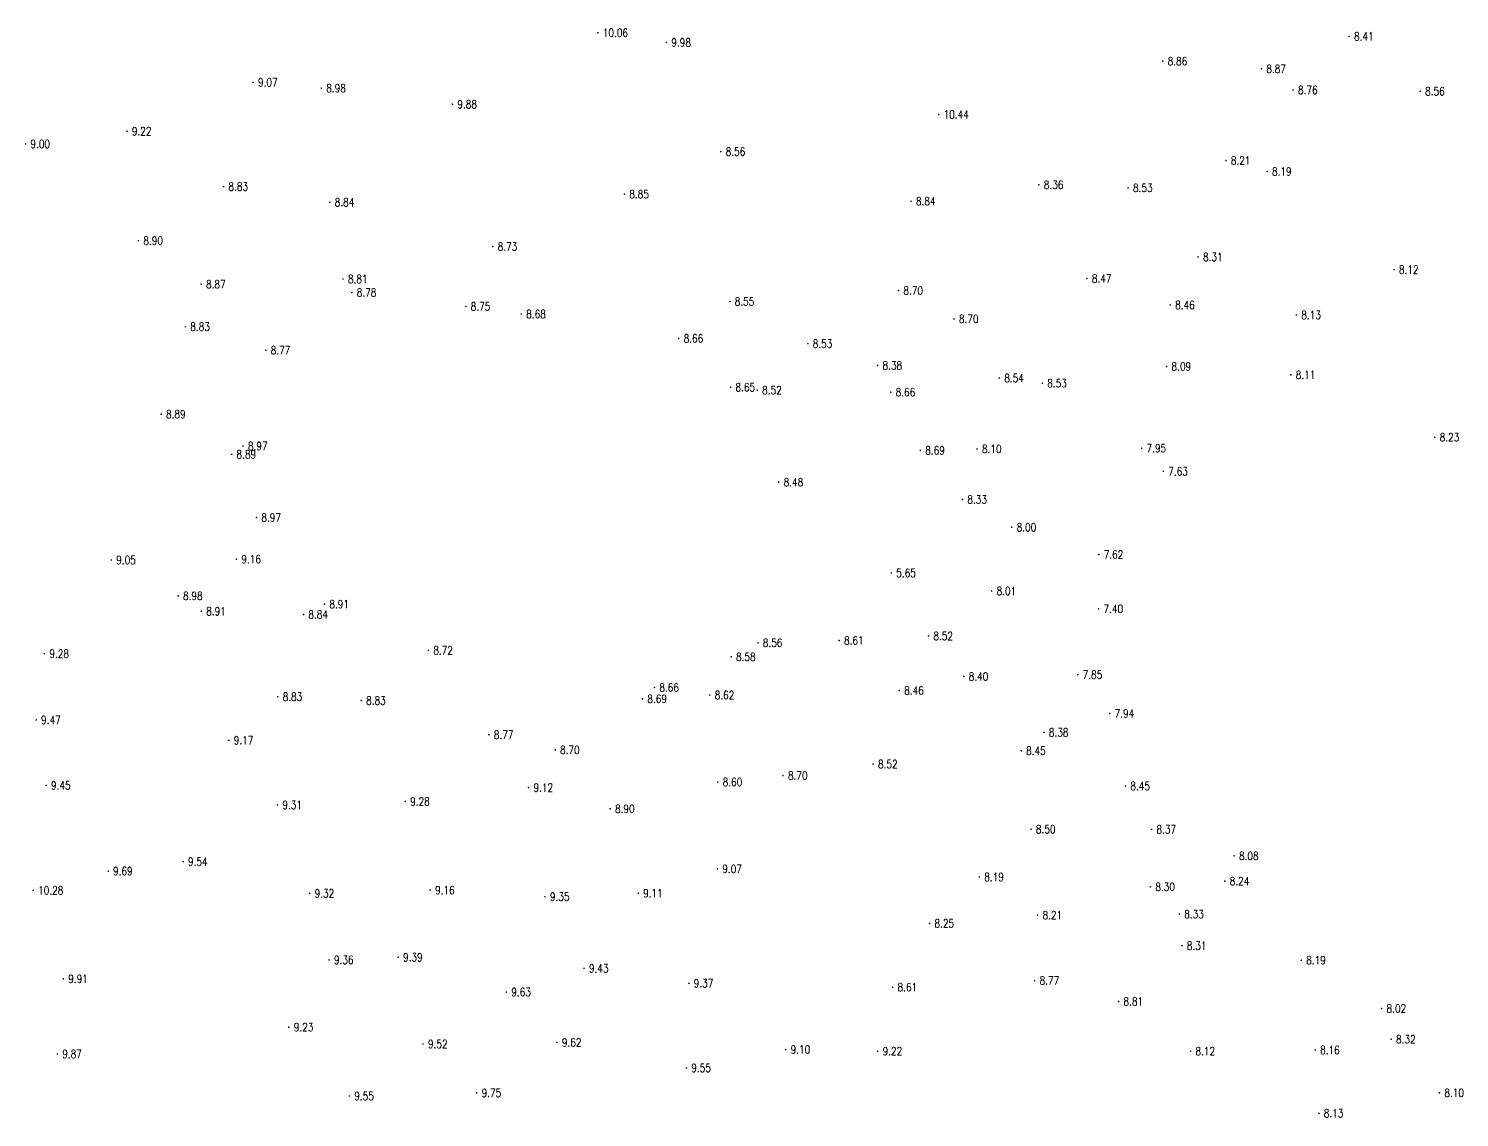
# Model space of a CAD drawing. Extents: x 476861 to 479475, y 2367369 to 2370541.
# Drawn here: x 478100.3 to 478275.4, y 2368626.8 to 2368760 of the extents above; entities that cross this region are included whole.
import ezdxf
from ezdxf.enums import TextEntityAlignment as Align

# ---------------------------------------------------------------- set-up
doc = ezdxf.new("R2010")
doc.units = 0
doc.header["$LTSCALE"] = 0.5
doc.layers.get('0').update_dxf_attribs({"linetype": 'CONTINUOUS'})
doc.layers.add('GCD', color=1, linetype='CONTINUOUS')
doc.styles.add('HZ', font='rs.shx', dxfattribs={"width": 0.8, "bigfont": 'hztxt.shx'})

# ---------------------------------------------------------------- blocks, each defined once
blk = doc.blocks.new('GC200')
at = {"linetype": 'Continuous', "const_width": 0.2, "flags": 128}
blk.add_lwpolyline([(-0.1, 0, 1), (0.1, 0, 1)], format="xyb", close=True, dxfattribs=at)

msp = doc.modelspace()

# ---------------------------------------------------------------- block references
at = {"layer": 'GCD', "linetype": 'Continuous'}
ref = msp.add_blockref('GC200', (478169.955, 2368759.547, 10.057), dxfattribs=dict(at, xscale=0.5, yscale=0.5, zscale=0.5))
ref.add_attrib('height', '10.06', dxfattribs={"linetype": 'Continuous', "height": 1, "style": 'HZ', "width": 0.8}).set_placement((478170.555, 2368759.547, 10.057), align=Align.MIDDLE_LEFT)
ref = msp.add_blockref('GC200', (478178.339, 2368758.357, 9.984), dxfattribs=dict(at, xscale=0.5, yscale=0.5, zscale=0.5))
ref.add_attrib('height', '9.98', dxfattribs={"linetype": 'Continuous', "height": 1, "style": 'HZ', "width": 0.8}).set_placement((478178.939, 2368758.357, 9.984), align=Align.MIDDLE_LEFT)
ref = msp.add_blockref('GC200', (478261.9, 2368759.1, 8.408), dxfattribs=dict(at, xscale=0.5, yscale=0.5, zscale=0.5))
ref.add_attrib('height', '8.41', dxfattribs={"linetype": 'Continuous', "height": 1, "style": 'HZ', "width": 0.8}).set_placement((478262.5, 2368759.1, 8.408), align=Align.MIDDLE_LEFT)
ref = msp.add_blockref('GC200', (478239.084, 2368756.062, 8.862), dxfattribs=dict(at, xscale=0.5, yscale=0.5, zscale=0.5))
ref.add_attrib('height', '8.86', dxfattribs={"linetype": 'Continuous', "height": 1, "style": 'HZ', "width": 0.8}).set_placement((478239.684, 2368756.062, 8.862), align=Align.MIDDLE_LEFT)
ref = msp.add_blockref('GC200', (478251.166, 2368755.13, 8.87), dxfattribs=dict(at, xscale=0.5, yscale=0.5, zscale=0.5))
ref.add_attrib('height', '8.87', dxfattribs={"linetype": 'Continuous', "height": 1, "style": 'HZ', "width": 0.8}).set_placement((478251.766, 2368755.13, 8.87), align=Align.MIDDLE_LEFT)
ref = msp.add_blockref('GC200', (478127.75, 2368753.469, 9.074), dxfattribs=dict(at, xscale=0.5, yscale=0.5, zscale=0.5))
ref.add_attrib('height', '9.07', dxfattribs={"linetype": 'Continuous', "height": 1, "style": 'HZ', "width": 0.8}).set_placement((478128.35, 2368753.469, 9.074), align=Align.MIDDLE_LEFT)
ref = msp.add_blockref('GC200', (478136.096, 2368752.752, 8.98), dxfattribs=dict(at, xscale=0.5, yscale=0.5, zscale=0.5))
ref.add_attrib('height', '8.98', dxfattribs={"linetype": 'Continuous', "height": 1, "style": 'HZ', "width": 0.8}).set_placement((478136.696, 2368752.752, 8.98), align=Align.MIDDLE_LEFT)
ref = msp.add_blockref('GC200', (478255.042, 2368752.536, 8.761), dxfattribs=dict(at, xscale=0.5, yscale=0.5, zscale=0.5))
ref.add_attrib('height', '8.76', dxfattribs={"linetype": 'Continuous', "height": 1, "style": 'HZ', "width": 0.8}).set_placement((478255.642, 2368752.536, 8.761), align=Align.MIDDLE_LEFT)
ref = msp.add_blockref('GC200', (478270.602, 2368752.379, 8.56), dxfattribs=dict(at, xscale=0.5, yscale=0.5, zscale=0.5))
ref.add_attrib('height', '8.56', dxfattribs={"linetype": 'Continuous', "height": 1, "style": 'HZ', "width": 0.8}).set_placement((478271.202, 2368752.379, 8.56), align=Align.MIDDLE_LEFT)
ref = msp.add_blockref('GC200', (478152.146, 2368750.786, 9.88), dxfattribs=dict(at, xscale=0.5, yscale=0.5, zscale=0.5))
ref.add_attrib('height', '9.88', dxfattribs={"linetype": 'Continuous', "height": 1, "style": 'HZ', "width": 0.8}).set_placement((478152.746, 2368750.786, 9.88), align=Align.MIDDLE_LEFT)
ref = msp.add_blockref('GC200', (478211.661, 2368749.532, 10.437), dxfattribs=dict(at, xscale=0.5, yscale=0.5, zscale=0.5))
ref.add_attrib('height', '10.44', dxfattribs={"linetype": 'Continuous', "height": 1, "style": 'HZ', "width": 0.8}).set_placement((478212.261, 2368749.532, 10.437), align=Align.MIDDLE_LEFT)
ref = msp.add_blockref('GC200', (478099.894, 2368745.932, 8.998), dxfattribs=dict(at, xscale=0.5, yscale=0.5, zscale=0.5))
ref.add_attrib('height', '9.00', dxfattribs={"linetype": 'Continuous', "height": 1, "style": 'HZ', "width": 0.8}).set_placement((478100.494, 2368745.932, 8.998), align=Align.MIDDLE_LEFT)
ref = msp.add_blockref('GC200', (478112.306, 2368747.481, 9.218), dxfattribs=dict(at, xscale=0.5, yscale=0.5, zscale=0.5))
ref.add_attrib('height', '9.22', dxfattribs={"linetype": 'Continuous', "height": 1, "style": 'HZ', "width": 0.8}).set_placement((478112.906, 2368747.481, 9.218), align=Align.MIDDLE_LEFT)
ref = msp.add_blockref('GC200', (478184.989, 2368744.988, 8.56), dxfattribs=dict(at, xscale=0.5, yscale=0.5, zscale=0.5))
ref.add_attrib('height', '8.56', dxfattribs={"linetype": 'Continuous', "height": 1, "style": 'HZ', "width": 0.8}).set_placement((478185.589, 2368744.988, 8.56), align=Align.MIDDLE_LEFT)
ref = msp.add_blockref('GC200', (478246.823, 2368743.893, 8.21), dxfattribs=dict(at, xscale=0.5, yscale=0.5, zscale=0.5))
ref.add_attrib('height', '8.21', dxfattribs={"linetype": 'Continuous', "height": 1, "style": 'HZ', "width": 0.8}).set_placement((478247.423, 2368743.893, 8.21), align=Align.MIDDLE_LEFT)
ref = msp.add_blockref('GC200', (478251.854, 2368742.564, 8.185), dxfattribs=dict(at, xscale=0.5, yscale=0.5, zscale=0.5))
ref.add_attrib('height', '8.19', dxfattribs={"linetype": 'Continuous', "height": 1, "style": 'HZ', "width": 0.8}).set_placement((478252.454, 2368742.564, 8.185), align=Align.MIDDLE_LEFT)
ref = msp.add_blockref('GC200', (478124.13, 2368740.704, 8.831), dxfattribs=dict(at, xscale=0.5, yscale=0.5, zscale=0.5))
ref.add_attrib('height', '8.83', dxfattribs={"linetype": 'Continuous', "height": 1, "style": 'HZ', "width": 0.8}).set_placement((478124.73, 2368740.704, 8.831), align=Align.MIDDLE_LEFT)
ref = msp.add_blockref('GC200', (478223.933, 2368740.922, 8.362), dxfattribs=dict(at, xscale=0.5, yscale=0.5, zscale=0.5))
ref.add_attrib('height', '8.36', dxfattribs={"linetype": 'Continuous', "height": 1, "style": 'HZ', "width": 0.8}).set_placement((478224.533, 2368740.922, 8.362), align=Align.MIDDLE_LEFT)
ref = msp.add_blockref('GC200', (478173.186, 2368739.784, 8.85), dxfattribs=dict(at, xscale=0.5, yscale=0.5, zscale=0.5))
ref.add_attrib('height', '8.85', dxfattribs={"linetype": 'Continuous', "height": 1, "style": 'HZ', "width": 0.8}).set_placement((478173.786, 2368739.784, 8.85), align=Align.MIDDLE_LEFT)
ref = msp.add_blockref('GC200', (478208.27, 2368738.918, 8.836), dxfattribs=dict(at, xscale=0.5, yscale=0.5, zscale=0.5))
ref.add_attrib('height', '8.84', dxfattribs={"linetype": 'Continuous', "height": 1, "style": 'HZ', "width": 0.8}).set_placement((478208.87, 2368738.918, 8.836), align=Align.MIDDLE_LEFT)
ref = msp.add_blockref('GC200', (478234.837, 2368740.553, 8.528), dxfattribs=dict(at, xscale=0.5, yscale=0.5, zscale=0.5))
ref.add_attrib('height', '8.53', dxfattribs={"linetype": 'Continuous', "height": 1, "style": 'HZ', "width": 0.8}).set_placement((478235.437, 2368740.553, 8.528), align=Align.MIDDLE_LEFT)
ref = msp.add_blockref('GC200', (478137.137, 2368738.791, 8.835), dxfattribs=dict(at, xscale=0.5, yscale=0.5, zscale=0.5))
ref.add_attrib('height', '8.84', dxfattribs={"linetype": 'Continuous', "height": 1, "style": 'HZ', "width": 0.8}).set_placement((478137.737, 2368738.791, 8.835), align=Align.MIDDLE_LEFT)
ref = msp.add_blockref('GC200', (478113.717, 2368734.085, 8.902), dxfattribs=dict(at, xscale=0.5, yscale=0.5, zscale=0.5))
ref.add_attrib('height', '8.90', dxfattribs={"linetype": 'Continuous', "height": 1, "style": 'HZ', "width": 0.8}).set_placement((478114.317, 2368734.085, 8.902), align=Align.MIDDLE_LEFT)
ref = msp.add_blockref('GC200', (478157.082, 2368733.367, 8.725), dxfattribs=dict(at, xscale=0.5, yscale=0.5, zscale=0.5))
ref.add_attrib('height', '8.73', dxfattribs={"linetype": 'Continuous', "height": 1, "style": 'HZ', "width": 0.8}).set_placement((478157.682, 2368733.367, 8.725), align=Align.MIDDLE_LEFT)
ref = msp.add_blockref('GC200', (478243.411, 2368732.097, 8.313), dxfattribs=dict(at, xscale=0.5, yscale=0.5, zscale=0.5))
ref.add_attrib('height', '8.31', dxfattribs={"linetype": 'Continuous', "height": 1, "style": 'HZ', "width": 0.8}).set_placement((478244.011, 2368732.097, 8.313), align=Align.MIDDLE_LEFT)
ref = msp.add_blockref('GC200', (478267.389, 2368730.539, 8.117), dxfattribs=dict(at, xscale=0.5, yscale=0.5, zscale=0.5))
ref.add_attrib('height', '8.12', dxfattribs={"linetype": 'Continuous', "height": 1, "style": 'HZ', "width": 0.8}).set_placement((478267.989, 2368730.539, 8.117), align=Align.MIDDLE_LEFT)
ref = msp.add_blockref('GC200', (478121.388, 2368728.754, 8.866), dxfattribs=dict(at, xscale=0.5, yscale=0.5, zscale=0.5))
ref.add_attrib('height', '8.87', dxfattribs={"linetype": 'Continuous', "height": 1, "style": 'HZ', "width": 0.8}).set_placement((478121.988, 2368728.754, 8.866), align=Align.MIDDLE_LEFT)
ref = msp.add_blockref('GC200', (478138.752, 2368729.399, 8.808), dxfattribs=dict(at, xscale=0.5, yscale=0.5, zscale=0.5))
ref.add_attrib('height', '8.81', dxfattribs={"linetype": 'Continuous', "height": 1, "style": 'HZ', "width": 0.8}).set_placement((478139.352, 2368729.399, 8.808), align=Align.MIDDLE_LEFT)
ref = msp.add_blockref('GC200', (478229.809, 2368729.452, 8.47), dxfattribs=dict(at, xscale=0.5, yscale=0.5, zscale=0.5))
ref.add_attrib('height', '8.47', dxfattribs={"linetype": 'Continuous', "height": 1, "style": 'HZ', "width": 0.8}).set_placement((478230.409, 2368729.452, 8.47), align=Align.MIDDLE_LEFT)
ref = msp.add_blockref('GC200', (478139.837, 2368727.741, 8.78), dxfattribs=dict(at, xscale=0.5, yscale=0.5, zscale=0.5))
ref.add_attrib('height', '8.78', dxfattribs={"linetype": 'Continuous', "height": 1, "style": 'HZ', "width": 0.8}).set_placement((478140.437, 2368727.741, 8.78), align=Align.MIDDLE_LEFT)
ref = msp.add_blockref('GC200', (478186.098, 2368726.648, 8.546), dxfattribs=dict(at, xscale=0.5, yscale=0.5, zscale=0.5))
ref.add_attrib('height', '8.55', dxfattribs={"linetype": 'Continuous', "height": 1, "style": 'HZ', "width": 0.8}).set_placement((478186.698, 2368726.648, 8.546), align=Align.MIDDLE_LEFT)
ref = msp.add_blockref('GC200', (478206.751, 2368727.978, 8.703), dxfattribs=dict(at, xscale=0.5, yscale=0.5, zscale=0.5))
ref.add_attrib('height', '8.70', dxfattribs={"linetype": 'Continuous', "height": 1, "style": 'HZ', "width": 0.8}).set_placement((478207.351, 2368727.978, 8.703), align=Align.MIDDLE_LEFT)
ref = msp.add_blockref('GC200', (478153.782, 2368726.043, 8.752), dxfattribs=dict(at, xscale=0.5, yscale=0.5, zscale=0.5))
ref.add_attrib('height', '8.75', dxfattribs={"linetype": 'Continuous', "height": 1, "style": 'HZ', "width": 0.8}).set_placement((478154.382, 2368726.043, 8.752), align=Align.MIDDLE_LEFT)
ref = msp.add_blockref('GC200', (478160.574, 2368725.107, 8.677), dxfattribs=dict(at, xscale=0.5, yscale=0.5, zscale=0.5))
ref.add_attrib('height', '8.68', dxfattribs={"linetype": 'Continuous', "height": 1, "style": 'HZ', "width": 0.8}).set_placement((478161.174, 2368725.107, 8.677), align=Align.MIDDLE_LEFT)
ref = msp.add_blockref('GC200', (478240.008, 2368726.215, 8.46), dxfattribs=dict(at, xscale=0.5, yscale=0.5, zscale=0.5))
ref.add_attrib('height', '8.46', dxfattribs={"linetype": 'Continuous', "height": 1, "style": 'HZ', "width": 0.8}).set_placement((478240.608, 2368726.215, 8.46), align=Align.MIDDLE_LEFT)
ref = msp.add_blockref('GC200', (478255.44, 2368724.99, 8.126), dxfattribs=dict(at, xscale=0.5, yscale=0.5, zscale=0.5))
ref.add_attrib('height', '8.13', dxfattribs={"linetype": 'Continuous', "height": 1, "style": 'HZ', "width": 0.8}).set_placement((478256.04, 2368724.99, 8.126), align=Align.MIDDLE_LEFT)
ref = msp.add_blockref('GC200', (478119.451, 2368723.562, 8.828), dxfattribs=dict(at, xscale=0.5, yscale=0.5, zscale=0.5))
ref.add_attrib('height', '8.83', dxfattribs={"linetype": 'Continuous', "height": 1, "style": 'HZ', "width": 0.8}).set_placement((478120.051, 2368723.562, 8.828), align=Align.MIDDLE_LEFT)
ref = msp.add_blockref('GC200', (478213.533, 2368724.512, 8.698), dxfattribs=dict(at, xscale=0.5, yscale=0.5, zscale=0.5))
ref.add_attrib('height', '8.70', dxfattribs={"linetype": 'Continuous', "height": 1, "style": 'HZ', "width": 0.8}).set_placement((478214.133, 2368724.512, 8.698), align=Align.MIDDLE_LEFT)
ref = msp.add_blockref('GC200', (478179.839, 2368722.126, 8.657), dxfattribs=dict(at, xscale=0.5, yscale=0.5, zscale=0.5))
ref.add_attrib('height', '8.66', dxfattribs={"linetype": 'Continuous', "height": 1, "style": 'HZ', "width": 0.8}).set_placement((478180.439, 2368722.126, 8.657), align=Align.MIDDLE_LEFT)
ref = msp.add_blockref('GC200', (478195.644, 2368721.48, 8.53), dxfattribs=dict(at, xscale=0.5, yscale=0.5, zscale=0.5))
ref.add_attrib('height', '8.53', dxfattribs={"linetype": 'Continuous', "height": 1, "style": 'HZ', "width": 0.8}).set_placement((478196.244, 2368721.48, 8.53), align=Align.MIDDLE_LEFT)
ref = msp.add_blockref('GC200', (478129.296, 2368720.68, 8.768), dxfattribs=dict(at, xscale=0.5, yscale=0.5, zscale=0.5))
ref.add_attrib('height', '8.77', dxfattribs={"linetype": 'Continuous', "height": 1, "style": 'HZ', "width": 0.8}).set_placement((478129.896, 2368720.68, 8.768), align=Align.MIDDLE_LEFT)
ref = msp.add_blockref('GC200', (478204.186, 2368718.815, 8.382), dxfattribs=dict(at, xscale=0.5, yscale=0.5, zscale=0.5))
ref.add_attrib('height', '8.38', dxfattribs={"linetype": 'Continuous', "height": 1, "style": 'HZ', "width": 0.8}).set_placement((478204.786, 2368718.815, 8.382), align=Align.MIDDLE_LEFT)
ref = msp.add_blockref('GC200', (478239.558, 2368718.69, 8.086), dxfattribs=dict(at, xscale=0.5, yscale=0.5, zscale=0.5))
ref.add_attrib('height', '8.09', dxfattribs={"linetype": 'Continuous', "height": 1, "style": 'HZ', "width": 0.8}).set_placement((478240.158, 2368718.69, 8.086), align=Align.MIDDLE_LEFT)
ref = msp.add_blockref('GC200', (478186.192, 2368716.14, 8.65), dxfattribs=dict(at, xscale=0.5, yscale=0.5, zscale=0.5))
ref.add_attrib('height', '8.65', dxfattribs={"linetype": 'Continuous', "height": 1, "style": 'HZ', "width": 0.8}).set_placement((478186.792, 2368716.14, 8.65), align=Align.MIDDLE_LEFT)
ref = msp.add_blockref('GC200', (478219.088, 2368717.268, 8.537), dxfattribs=dict(at, xscale=0.5, yscale=0.5, zscale=0.5))
ref.add_attrib('height', '8.54', dxfattribs={"linetype": 'Continuous', "height": 1, "style": 'HZ', "width": 0.8}).set_placement((478219.688, 2368717.268, 8.537), align=Align.MIDDLE_LEFT)
ref = msp.add_blockref('GC200', (478224.345, 2368716.634, 8.526), dxfattribs=dict(at, xscale=0.5, yscale=0.5, zscale=0.5))
ref.add_attrib('height', '8.53', dxfattribs={"linetype": 'Continuous', "height": 1, "style": 'HZ', "width": 0.8}).set_placement((478224.945, 2368716.634, 8.526), align=Align.MIDDLE_LEFT)
ref = msp.add_blockref('GC200', (478254.77, 2368717.663, 8.11), dxfattribs=dict(at, xscale=0.5, yscale=0.5, zscale=0.5))
ref.add_attrib('height', '8.11', dxfattribs={"linetype": 'Continuous', "height": 1, "style": 'HZ', "width": 0.8}).set_placement((478255.37, 2368717.663, 8.11), align=Align.MIDDLE_LEFT)
ref = msp.add_blockref('GC200', (478189.454, 2368715.796, 8.524), dxfattribs=dict(at, xscale=0.5, yscale=0.5, zscale=0.5))
ref.add_attrib('height', '8.52', dxfattribs={"linetype": 'Continuous', "height": 1, "style": 'HZ', "width": 0.8}).set_placement((478190.054, 2368715.796, 8.524), align=Align.MIDDLE_LEFT)
ref = msp.add_blockref('GC200', (478205.789, 2368715.541, 8.664), dxfattribs=dict(at, xscale=0.5, yscale=0.5, zscale=0.5))
ref.add_attrib('height', '8.66', dxfattribs={"linetype": 'Continuous', "height": 1, "style": 'HZ', "width": 0.8}).set_placement((478206.389, 2368715.541, 8.664), align=Align.MIDDLE_LEFT)
ref = msp.add_blockref('GC200', (478116.493, 2368712.846, 8.892), dxfattribs=dict(at, xscale=0.5, yscale=0.5, zscale=0.5))
ref.add_attrib('height', '8.89', dxfattribs={"linetype": 'Continuous', "height": 1, "style": 'HZ', "width": 0.8}).set_placement((478117.093, 2368712.846, 8.892), align=Align.MIDDLE_LEFT)
ref = msp.add_blockref('GC200', (478272.384, 2368710.024, 8.23), dxfattribs=dict(at, xscale=0.5, yscale=0.5, zscale=0.5))
ref.add_attrib('height', '8.23', dxfattribs={"linetype": 'Continuous', "height": 1, "style": 'HZ', "width": 0.8}).set_placement((478272.984, 2368710.024, 8.23), align=Align.MIDDLE_LEFT)
ref = msp.add_blockref('GC200', (478125.115, 2368707.935, 8.887), dxfattribs=dict(at, xscale=0.5, yscale=0.5, zscale=0.5))
ref.add_attrib('height', '8.89', dxfattribs={"linetype": 'Continuous', "height": 1, "style": 'HZ', "width": 0.8}).set_placement((478125.715, 2368707.935, 8.887), align=Align.MIDDLE_LEFT)
ref = msp.add_blockref('GC200', (478126.512, 2368708.945, 8.967), dxfattribs=dict(at, xscale=0.5, yscale=0.5, zscale=0.5))
ref.add_attrib('height', '8.97', dxfattribs={"linetype": 'Continuous', "height": 1, "style": 'HZ', "width": 0.8}).set_placement((478127.112, 2368708.945, 8.967), align=Align.MIDDLE_LEFT)
ref = msp.add_blockref('GC200', (478209.414, 2368708.414, 8.689), dxfattribs=dict(at, xscale=0.5, yscale=0.5, zscale=0.5))
ref.add_attrib('height', '8.69', dxfattribs={"linetype": 'Continuous', "height": 1, "style": 'HZ', "width": 0.8}).set_placement((478210.014, 2368708.414, 8.689), align=Align.MIDDLE_LEFT)
ref = msp.add_blockref('GC200', (478216.351, 2368708.6, 8.101), dxfattribs=dict(at, xscale=0.5, yscale=0.5, zscale=0.5))
ref.add_attrib('height', '8.10', dxfattribs={"linetype": 'Continuous', "height": 1, "style": 'HZ', "width": 0.8}).set_placement((478216.951, 2368708.6, 8.101), align=Align.MIDDLE_LEFT)
ref = msp.add_blockref('GC200', (478236.498, 2368708.684, 7.953), dxfattribs=dict(at, xscale=0.5, yscale=0.5, zscale=0.5))
ref.add_attrib('height', '7.95', dxfattribs={"linetype": 'Continuous', "height": 1, "style": 'HZ', "width": 0.8}).set_placement((478237.098, 2368708.684, 7.953), align=Align.MIDDLE_LEFT)
ref = msp.add_blockref('GC200', (478239.155, 2368705.848, 7.629), dxfattribs=dict(at, xscale=0.5, yscale=0.5, zscale=0.5))
ref.add_attrib('height', '7.63', dxfattribs={"linetype": 'Continuous', "height": 1, "style": 'HZ', "width": 0.8}).set_placement((478239.755, 2368705.848, 7.629), align=Align.MIDDLE_LEFT)
ref = msp.add_blockref('GC200', (478192.081, 2368704.534, 8.48), dxfattribs=dict(at, xscale=0.5, yscale=0.5, zscale=0.5))
ref.add_attrib('height', '8.48', dxfattribs={"linetype": 'Continuous', "height": 1, "style": 'HZ', "width": 0.8}).set_placement((478192.681, 2368704.534, 8.48), align=Align.MIDDLE_LEFT)
ref = msp.add_blockref('GC200', (478214.577, 2368702.402, 8.327), dxfattribs=dict(at, xscale=0.5, yscale=0.5, zscale=0.5))
ref.add_attrib('height', '8.33', dxfattribs={"linetype": 'Continuous', "height": 1, "style": 'HZ', "width": 0.8}).set_placement((478215.177, 2368702.402, 8.327), align=Align.MIDDLE_LEFT)
ref = msp.add_blockref('GC200', (478128.16, 2368700.207, 8.969), dxfattribs=dict(at, xscale=0.5, yscale=0.5, zscale=0.5))
ref.add_attrib('height', '8.97', dxfattribs={"linetype": 'Continuous', "height": 1, "style": 'HZ', "width": 0.8}).set_placement((478128.76, 2368700.207, 8.969), align=Align.MIDDLE_LEFT)
ref = msp.add_blockref('GC200', (478220.599, 2368699.005, 7.999), dxfattribs=dict(at, xscale=0.5, yscale=0.5, zscale=0.5))
ref.add_attrib('height', '8.00', dxfattribs={"linetype": 'Continuous', "height": 1, "style": 'HZ', "width": 0.8}).set_placement((478221.199, 2368699.005, 7.999), align=Align.MIDDLE_LEFT)
ref = msp.add_blockref('GC200', (478125.702, 2368695.105, 9.157), dxfattribs=dict(at, xscale=0.5, yscale=0.5, zscale=0.5))
ref.add_attrib('height', '9.16', dxfattribs={"linetype": 'Continuous', "height": 1, "style": 'HZ', "width": 0.8}).set_placement((478126.302, 2368695.105, 9.157), align=Align.MIDDLE_LEFT)
ref = msp.add_blockref('GC200', (478231.26, 2368695.664, 7.617), dxfattribs=dict(at, xscale=0.5, yscale=0.5, zscale=0.5))
ref.add_attrib('height', '7.62', dxfattribs={"linetype": 'Continuous', "height": 1, "style": 'HZ', "width": 0.8}).set_placement((478231.86, 2368695.664, 7.617), align=Align.MIDDLE_LEFT)
ref = msp.add_blockref('GC200', (478110.388, 2368694.994, 9.047), dxfattribs=dict(at, xscale=0.5, yscale=0.5, zscale=0.5))
ref.add_attrib('height', '9.05', dxfattribs={"linetype": 'Continuous', "height": 1, "style": 'HZ', "width": 0.8}).set_placement((478110.988, 2368694.994, 9.047), align=Align.MIDDLE_LEFT)
ref = msp.add_blockref('GC200', (478205.862, 2368693.409, 5.65), dxfattribs=dict(at, xscale=0.5, yscale=0.5, zscale=0.5))
ref.add_attrib('height', '5.65', dxfattribs={"linetype": 'Continuous', "height": 1, "style": 'HZ', "width": 0.8}).set_placement((478206.462, 2368693.409, 5.65), align=Align.MIDDLE_LEFT)
ref = msp.add_blockref('GC200', (478118.568, 2368690.61, 8.977), dxfattribs=dict(at, xscale=0.5, yscale=0.5, zscale=0.5))
ref.add_attrib('height', '8.98', dxfattribs={"linetype": 'Continuous', "height": 1, "style": 'HZ', "width": 0.8}).set_placement((478119.168, 2368690.61, 8.977), align=Align.MIDDLE_LEFT)
ref = msp.add_blockref('GC200', (478218.147, 2368691.208, 8.01), dxfattribs=dict(at, xscale=0.5, yscale=0.5, zscale=0.5))
ref.add_attrib('height', '8.01', dxfattribs={"linetype": 'Continuous', "height": 1, "style": 'HZ', "width": 0.8}).set_placement((478218.747, 2368691.208, 8.01), align=Align.MIDDLE_LEFT)
ref = msp.add_blockref('GC200', (478121.406, 2368688.721, 8.91), dxfattribs=dict(at, xscale=0.5, yscale=0.5, zscale=0.5))
ref.add_attrib('height', '8.91', dxfattribs={"linetype": 'Continuous', "height": 1, "style": 'HZ', "width": 0.8}).set_placement((478122.006, 2368688.721, 8.91), align=Align.MIDDLE_LEFT)
ref = msp.add_blockref('GC200', (478133.915, 2368688.328, 8.837), dxfattribs=dict(at, xscale=0.5, yscale=0.5, zscale=0.5))
ref.add_attrib('height', '8.84', dxfattribs={"linetype": 'Continuous', "height": 1, "style": 'HZ', "width": 0.8}).set_placement((478134.515, 2368688.328, 8.837), align=Align.MIDDLE_LEFT)
ref = msp.add_blockref('GC200', (478136.483, 2368689.582, 8.909), dxfattribs=dict(at, xscale=0.5, yscale=0.5, zscale=0.5))
ref.add_attrib('height', '8.91', dxfattribs={"linetype": 'Continuous', "height": 1, "style": 'HZ', "width": 0.8}).set_placement((478137.083, 2368689.582, 8.909), align=Align.MIDDLE_LEFT)
ref = msp.add_blockref('GC200', (478231.238, 2368689.018, 7.402), dxfattribs=dict(at, xscale=0.5, yscale=0.5, zscale=0.5))
ref.add_attrib('height', '7.40', dxfattribs={"linetype": 'Continuous', "height": 1, "style": 'HZ', "width": 0.8}).set_placement((478231.838, 2368689.018, 7.402), align=Align.MIDDLE_LEFT)
ref = msp.add_blockref('GC200', (478189.537, 2368684.862, 8.555), dxfattribs=dict(at, xscale=0.5, yscale=0.5, zscale=0.5))
ref.add_attrib('height', '8.56', dxfattribs={"linetype": 'Continuous', "height": 1, "style": 'HZ', "width": 0.8}).set_placement((478190.137, 2368684.862, 8.555), align=Align.MIDDLE_LEFT)
ref = msp.add_blockref('GC200', (478199.479, 2368685.151, 8.611), dxfattribs=dict(at, xscale=0.5, yscale=0.5, zscale=0.5))
ref.add_attrib('height', '8.61', dxfattribs={"linetype": 'Continuous', "height": 1, "style": 'HZ', "width": 0.8}).set_placement((478200.079, 2368685.151, 8.611), align=Align.MIDDLE_LEFT)
ref = msp.add_blockref('GC200', (478210.42, 2368685.703, 8.523), dxfattribs=dict(at, xscale=0.5, yscale=0.5, zscale=0.5))
ref.add_attrib('height', '8.52', dxfattribs={"linetype": 'Continuous', "height": 1, "style": 'HZ', "width": 0.8}).set_placement((478211.02, 2368685.703, 8.523), align=Align.MIDDLE_LEFT)
ref = msp.add_blockref('GC200', (478102.208, 2368683.53, 9.282), dxfattribs=dict(at, xscale=0.5, yscale=0.5, zscale=0.5))
ref.add_attrib('height', '9.28', dxfattribs={"linetype": 'Continuous', "height": 1, "style": 'HZ', "width": 0.8}).set_placement((478102.808, 2368683.53, 9.282), align=Align.MIDDLE_LEFT)
ref = msp.add_blockref('GC200', (478149.198, 2368683.941, 8.72), dxfattribs=dict(at, xscale=0.5, yscale=0.5, zscale=0.5))
ref.add_attrib('height', '8.72', dxfattribs={"linetype": 'Continuous', "height": 1, "style": 'HZ', "width": 0.8}).set_placement((478149.798, 2368683.941, 8.72), align=Align.MIDDLE_LEFT)
ref = msp.add_blockref('GC200', (478186.248, 2368683.151, 8.575), dxfattribs=dict(at, xscale=0.5, yscale=0.5, zscale=0.5))
ref.add_attrib('height', '8.58', dxfattribs={"linetype": 'Continuous', "height": 1, "style": 'HZ', "width": 0.8}).set_placement((478186.848, 2368683.151, 8.575), align=Align.MIDDLE_LEFT)
ref = msp.add_blockref('GC200', (478176.867, 2368679.398, 8.662), dxfattribs=dict(at, xscale=0.5, yscale=0.5, zscale=0.5))
ref.add_attrib('height', '8.66', dxfattribs={"linetype": 'Continuous', "height": 1, "style": 'HZ', "width": 0.8}).set_placement((478177.467, 2368679.398, 8.662), align=Align.MIDDLE_LEFT)
ref = msp.add_blockref('GC200', (478214.739, 2368680.736, 8.403), dxfattribs=dict(at, xscale=0.5, yscale=0.5, zscale=0.5))
ref.add_attrib('height', '8.40', dxfattribs={"linetype": 'Continuous', "height": 1, "style": 'HZ', "width": 0.8}).set_placement((478215.339, 2368680.736, 8.403), align=Align.MIDDLE_LEFT)
ref = msp.add_blockref('GC200', (478228.688, 2368680.96, 7.852), dxfattribs=dict(at, xscale=0.5, yscale=0.5, zscale=0.5))
ref.add_attrib('height', '7.85', dxfattribs={"linetype": 'Continuous', "height": 1, "style": 'HZ', "width": 0.8}).set_placement((478229.288, 2368680.96, 7.852), align=Align.MIDDLE_LEFT)
ref = msp.add_blockref('GC200', (478130.771, 2368678.262, 8.834), dxfattribs=dict(at, xscale=0.5, yscale=0.5, zscale=0.5))
ref.add_attrib('height', '8.83', dxfattribs={"linetype": 'Continuous', "height": 1, "style": 'HZ', "width": 0.8}).set_placement((478131.371, 2368678.262, 8.834), align=Align.MIDDLE_LEFT)
ref = msp.add_blockref('GC200', (478140.983, 2368677.787, 8.83), dxfattribs=dict(at, xscale=0.5, yscale=0.5, zscale=0.5))
ref.add_attrib('height', '8.83', dxfattribs={"linetype": 'Continuous', "height": 1, "style": 'HZ', "width": 0.8}).set_placement((478141.583, 2368677.787, 8.83), align=Align.MIDDLE_LEFT)
ref = msp.add_blockref('GC200', (478175.409, 2368677.996, 8.69), dxfattribs=dict(at, xscale=0.5, yscale=0.5, zscale=0.5))
ref.add_attrib('height', '8.69', dxfattribs={"linetype": 'Continuous', "height": 1, "style": 'HZ', "width": 0.8}).set_placement((478176.009, 2368677.996, 8.69), align=Align.MIDDLE_LEFT)
ref = msp.add_blockref('GC200', (478183.652, 2368678.467, 8.615), dxfattribs=dict(at, xscale=0.5, yscale=0.5, zscale=0.5))
ref.add_attrib('height', '8.62', dxfattribs={"linetype": 'Continuous', "height": 1, "style": 'HZ', "width": 0.8}).set_placement((478184.252, 2368678.467, 8.615), align=Align.MIDDLE_LEFT)
ref = msp.add_blockref('GC200', (478206.838, 2368679.02, 8.463), dxfattribs=dict(at, xscale=0.5, yscale=0.5, zscale=0.5))
ref.add_attrib('height', '8.46', dxfattribs={"linetype": 'Continuous', "height": 1, "style": 'HZ', "width": 0.8}).set_placement((478207.438, 2368679.02, 8.463), align=Align.MIDDLE_LEFT)
ref = msp.add_blockref('GC200', (478232.597, 2368676.211, 7.94), dxfattribs=dict(at, xscale=0.5, yscale=0.5, zscale=0.5))
ref.add_attrib('height', '7.94', dxfattribs={"linetype": 'Continuous', "height": 1, "style": 'HZ', "width": 0.8}).set_placement((478233.197, 2368676.211, 7.94), align=Align.MIDDLE_LEFT)
ref = msp.add_blockref('GC200', (478101.199, 2368675.416, 9.471), dxfattribs=dict(at, xscale=0.5, yscale=0.5, zscale=0.5))
ref.add_attrib('height', '9.47', dxfattribs={"linetype": 'Continuous', "height": 1, "style": 'HZ', "width": 0.8}).set_placement((478101.799, 2368675.416, 9.471), align=Align.MIDDLE_LEFT)
ref = msp.add_blockref('GC200', (478124.781, 2368672.93, 9.174), dxfattribs=dict(at, xscale=0.5, yscale=0.5, zscale=0.5))
ref.add_attrib('height', '9.17', dxfattribs={"linetype": 'Continuous', "height": 1, "style": 'HZ', "width": 0.8}).set_placement((478125.381, 2368672.93, 9.174), align=Align.MIDDLE_LEFT)
ref = msp.add_blockref('GC200', (478156.613, 2368673.607, 8.771), dxfattribs=dict(at, xscale=0.5, yscale=0.5, zscale=0.5))
ref.add_attrib('height', '8.77', dxfattribs={"linetype": 'Continuous', "height": 1, "style": 'HZ', "width": 0.8}).set_placement((478157.213, 2368673.607, 8.771), align=Align.MIDDLE_LEFT)
ref = msp.add_blockref('GC200', (478224.544, 2368673.893, 8.384), dxfattribs=dict(at, xscale=0.5, yscale=0.5, zscale=0.5))
ref.add_attrib('height', '8.38', dxfattribs={"linetype": 'Continuous', "height": 1, "style": 'HZ', "width": 0.8}).set_placement((478225.144, 2368673.893, 8.384), align=Align.MIDDLE_LEFT)
ref = msp.add_blockref('GC200', (478164.72, 2368671.753, 8.699), dxfattribs=dict(at, xscale=0.5, yscale=0.5, zscale=0.5))
ref.add_attrib('height', '8.70', dxfattribs={"linetype": 'Continuous', "height": 1, "style": 'HZ', "width": 0.8}).set_placement((478165.32, 2368671.753, 8.699), align=Align.MIDDLE_LEFT)
ref = msp.add_blockref('GC200', (478221.769, 2368671.648, 8.449), dxfattribs=dict(at, xscale=0.5, yscale=0.5, zscale=0.5))
ref.add_attrib('height', '8.45', dxfattribs={"linetype": 'Continuous', "height": 1, "style": 'HZ', "width": 0.8}).set_placement((478222.369, 2368671.648, 8.449), align=Align.MIDDLE_LEFT)
ref = msp.add_blockref('GC200', (478203.634, 2368670.015, 8.517), dxfattribs=dict(at, xscale=0.5, yscale=0.5, zscale=0.5))
ref.add_attrib('height', '8.52', dxfattribs={"linetype": 'Continuous', "height": 1, "style": 'HZ', "width": 0.8}).set_placement((478204.234, 2368670.015, 8.517), align=Align.MIDDLE_LEFT)
ref = msp.add_blockref('GC200', (478102.411, 2368667.405, 9.454), dxfattribs=dict(at, xscale=0.5, yscale=0.5, zscale=0.5))
ref.add_attrib('height', '9.45', dxfattribs={"linetype": 'Continuous', "height": 1, "style": 'HZ', "width": 0.8}).set_placement((478103.011, 2368667.405, 9.454), align=Align.MIDDLE_LEFT)
ref = msp.add_blockref('GC200', (478161.467, 2368667.134, 9.119), dxfattribs=dict(at, xscale=0.5, yscale=0.5, zscale=0.5))
ref.add_attrib('height', '9.12', dxfattribs={"linetype": 'Continuous', "height": 1, "style": 'HZ', "width": 0.8}).set_placement((478162.067, 2368667.134, 9.119), align=Align.MIDDLE_LEFT)
ref = msp.add_blockref('GC200', (478184.62, 2368667.82, 8.595), dxfattribs=dict(at, xscale=0.5, yscale=0.5, zscale=0.5))
ref.add_attrib('height', '8.60', dxfattribs={"linetype": 'Continuous', "height": 1, "style": 'HZ', "width": 0.8}).set_placement((478185.22, 2368667.82, 8.595), align=Align.MIDDLE_LEFT)
ref = msp.add_blockref('GC200', (478192.607, 2368668.615, 8.701), dxfattribs=dict(at, xscale=0.5, yscale=0.5, zscale=0.5))
ref.add_attrib('height', '8.70', dxfattribs={"linetype": 'Continuous', "height": 1, "style": 'HZ', "width": 0.8}).set_placement((478193.207, 2368668.615, 8.701), align=Align.MIDDLE_LEFT)
ref = msp.add_blockref('GC200', (478234.519, 2368667.328, 8.445), dxfattribs=dict(at, xscale=0.5, yscale=0.5, zscale=0.5))
ref.add_attrib('height', '8.45', dxfattribs={"linetype": 'Continuous', "height": 1, "style": 'HZ', "width": 0.8}).set_placement((478235.119, 2368667.328, 8.445), align=Align.MIDDLE_LEFT)
ref = msp.add_blockref('GC200', (478146.37, 2368665.436, 9.281), dxfattribs=dict(at, xscale=0.5, yscale=0.5, zscale=0.5))
ref.add_attrib('height', '9.28', dxfattribs={"linetype": 'Continuous', "height": 1, "style": 'HZ', "width": 0.8}).set_placement((478146.97, 2368665.436, 9.281), align=Align.MIDDLE_LEFT)
ref = msp.add_blockref('GC200', (478130.728, 2368665.014, 9.307), dxfattribs=dict(at, xscale=0.5, yscale=0.5, zscale=0.5))
ref.add_attrib('height', '9.31', dxfattribs={"linetype": 'Continuous', "height": 1, "style": 'HZ', "width": 0.8}).set_placement((478131.328, 2368665.014, 9.307), align=Align.MIDDLE_LEFT)
ref = msp.add_blockref('GC200', (478171.449, 2368664.54, 8.898), dxfattribs=dict(at, xscale=0.5, yscale=0.5, zscale=0.5))
ref.add_attrib('height', '8.90', dxfattribs={"linetype": 'Continuous', "height": 1, "style": 'HZ', "width": 0.8}).set_placement((478172.049, 2368664.54, 8.898), align=Align.MIDDLE_LEFT)
ref = msp.add_blockref('GC200', (478222.957, 2368662.034, 8.499), dxfattribs=dict(at, xscale=0.5, yscale=0.5, zscale=0.5))
ref.add_attrib('height', '8.50', dxfattribs={"linetype": 'Continuous', "height": 1, "style": 'HZ', "width": 0.8}).set_placement((478223.557, 2368662.034, 8.499), align=Align.MIDDLE_LEFT)
ref = msp.add_blockref('GC200', (478237.721, 2368662.022, 8.365), dxfattribs=dict(at, xscale=0.5, yscale=0.5, zscale=0.5))
ref.add_attrib('height', '8.37', dxfattribs={"linetype": 'Continuous', "height": 1, "style": 'HZ', "width": 0.8}).set_placement((478238.321, 2368662.022, 8.365), align=Align.MIDDLE_LEFT)
ref = msp.add_blockref('GC200', (478247.814, 2368658.777, 8.079), dxfattribs=dict(at, xscale=0.5, yscale=0.5, zscale=0.5))
ref.add_attrib('height', '8.08', dxfattribs={"linetype": 'Continuous', "height": 1, "style": 'HZ', "width": 0.8}).set_placement((478248.414, 2368658.777, 8.079), align=Align.MIDDLE_LEFT)
ref = msp.add_blockref('GC200', (478110.01, 2368656.92, 9.689), dxfattribs=dict(at, xscale=0.5, yscale=0.5, zscale=0.5))
ref.add_attrib('height', '9.69', dxfattribs={"linetype": 'Continuous', "height": 1, "style": 'HZ', "width": 0.8}).set_placement((478110.61, 2368656.92, 9.689), align=Align.MIDDLE_LEFT)
ref = msp.add_blockref('GC200', (478119.179, 2368658.071, 9.544), dxfattribs=dict(at, xscale=0.5, yscale=0.5, zscale=0.5))
ref.add_attrib('height', '9.54', dxfattribs={"linetype": 'Continuous', "height": 1, "style": 'HZ', "width": 0.8}).set_placement((478119.779, 2368658.071, 9.544), align=Align.MIDDLE_LEFT)
ref = msp.add_blockref('GC200', (478184.572, 2368657.187, 9.07), dxfattribs=dict(at, xscale=0.5, yscale=0.5, zscale=0.5))
ref.add_attrib('height', '9.07', dxfattribs={"linetype": 'Continuous', "height": 1, "style": 'HZ', "width": 0.8}).set_placement((478185.172, 2368657.187, 9.07), align=Align.MIDDLE_LEFT)
ref = msp.add_blockref('GC200', (478216.636, 2368656.189, 8.187), dxfattribs=dict(at, xscale=0.5, yscale=0.5, zscale=0.5))
ref.add_attrib('height', '8.19', dxfattribs={"linetype": 'Continuous', "height": 1, "style": 'HZ', "width": 0.8}).set_placement((478217.236, 2368656.189, 8.187), align=Align.MIDDLE_LEFT)
ref = msp.add_blockref('GC200', (478237.576, 2368654.995, 8.296), dxfattribs=dict(at, xscale=0.5, yscale=0.5, zscale=0.5))
ref.add_attrib('height', '8.30', dxfattribs={"linetype": 'Continuous', "height": 1, "style": 'HZ', "width": 0.8}).set_placement((478238.176, 2368654.995, 8.296), align=Align.MIDDLE_LEFT)
ref = msp.add_blockref('GC200', (478246.684, 2368655.685, 8.236), dxfattribs=dict(at, xscale=0.5, yscale=0.5, zscale=0.5))
ref.add_attrib('height', '8.24', dxfattribs={"linetype": 'Continuous', "height": 1, "style": 'HZ', "width": 0.8}).set_placement((478247.284, 2368655.685, 8.236), align=Align.MIDDLE_LEFT)
ref = msp.add_blockref('GC200', (478100.833, 2368654.561, 10.279), dxfattribs=dict(at, xscale=0.5, yscale=0.5, zscale=0.5))
ref.add_attrib('height', '10.28', dxfattribs={"linetype": 'Continuous', "height": 1, "style": 'HZ', "width": 0.8}).set_placement((478101.433, 2368654.561, 10.279), align=Align.MIDDLE_LEFT)
ref = msp.add_blockref('GC200', (478134.677, 2368654.188, 9.315), dxfattribs=dict(at, xscale=0.5, yscale=0.5, zscale=0.5))
ref.add_attrib('height', '9.32', dxfattribs={"linetype": 'Continuous', "height": 1, "style": 'HZ', "width": 0.8}).set_placement((478135.277, 2368654.188, 9.315), align=Align.MIDDLE_LEFT)
ref = msp.add_blockref('GC200', (478149.428, 2368654.583, 9.164), dxfattribs=dict(at, xscale=0.5, yscale=0.5, zscale=0.5))
ref.add_attrib('height', '9.16', dxfattribs={"linetype": 'Continuous', "height": 1, "style": 'HZ', "width": 0.8}).set_placement((478150.028, 2368654.583, 9.164), align=Align.MIDDLE_LEFT)
ref = msp.add_blockref('GC200', (478163.475, 2368653.78, 9.346), dxfattribs=dict(at, xscale=0.5, yscale=0.5, zscale=0.5))
ref.add_attrib('height', '9.35', dxfattribs={"linetype": 'Continuous', "height": 1, "style": 'HZ', "width": 0.8}).set_placement((478164.075, 2368653.78, 9.346), align=Align.MIDDLE_LEFT)
ref = msp.add_blockref('GC200', (478174.891, 2368654.208, 9.111), dxfattribs=dict(at, xscale=0.5, yscale=0.5, zscale=0.5))
ref.add_attrib('height', '9.11', dxfattribs={"linetype": 'Continuous', "height": 1, "style": 'HZ', "width": 0.8}).set_placement((478175.491, 2368654.208, 9.111), align=Align.MIDDLE_LEFT)
ref = msp.add_blockref('GC200', (478223.775, 2368651.521, 8.21), dxfattribs=dict(at, xscale=0.5, yscale=0.5, zscale=0.5))
ref.add_attrib('height', '8.21', dxfattribs={"linetype": 'Continuous', "height": 1, "style": 'HZ', "width": 0.8}).set_placement((478224.375, 2368651.521, 8.21), align=Align.MIDDLE_LEFT)
ref = msp.add_blockref('GC200', (478241.114, 2368651.643, 8.332), dxfattribs=dict(at, xscale=0.5, yscale=0.5, zscale=0.5))
ref.add_attrib('height', '8.33', dxfattribs={"linetype": 'Continuous', "height": 1, "style": 'HZ', "width": 0.8}).set_placement((478241.714, 2368651.643, 8.332), align=Align.MIDDLE_LEFT)
ref = msp.add_blockref('GC200', (478210.55, 2368650.512, 8.249), dxfattribs=dict(at, xscale=0.5, yscale=0.5, zscale=0.5))
ref.add_attrib('height', '8.25', dxfattribs={"linetype": 'Continuous', "height": 1, "style": 'HZ', "width": 0.8}).set_placement((478211.15, 2368650.512, 8.249), align=Align.MIDDLE_LEFT)
ref = msp.add_blockref('GC200', (478145.5, 2368646.365, 9.386), dxfattribs=dict(at, xscale=0.5, yscale=0.5, zscale=0.5))
ref.add_attrib('height', '9.39', dxfattribs={"linetype": 'Continuous', "height": 1, "style": 'HZ', "width": 0.8}).set_placement((478146.1, 2368646.365, 9.386), align=Align.MIDDLE_LEFT)
ref = msp.add_blockref('GC200', (478241.435, 2368647.782, 8.309), dxfattribs=dict(at, xscale=0.5, yscale=0.5, zscale=0.5))
ref.add_attrib('height', '8.31', dxfattribs={"linetype": 'Continuous', "height": 1, "style": 'HZ', "width": 0.8}).set_placement((478242.035, 2368647.782, 8.309), align=Align.MIDDLE_LEFT)
ref = msp.add_blockref('GC200', (478137.034, 2368646.041, 9.364), dxfattribs=dict(at, xscale=0.5, yscale=0.5, zscale=0.5))
ref.add_attrib('height', '9.36', dxfattribs={"linetype": 'Continuous', "height": 1, "style": 'HZ', "width": 0.8}).set_placement((478137.634, 2368646.041, 9.364), align=Align.MIDDLE_LEFT)
ref = msp.add_blockref('GC200', (478168.248, 2368645.011, 9.426), dxfattribs=dict(at, xscale=0.5, yscale=0.5, zscale=0.5))
ref.add_attrib('height', '9.43', dxfattribs={"linetype": 'Continuous', "height": 1, "style": 'HZ', "width": 0.8}).set_placement((478168.848, 2368645.011, 9.426), align=Align.MIDDLE_LEFT)
ref = msp.add_blockref('GC200', (478256.045, 2368646.001, 8.186), dxfattribs=dict(at, xscale=0.5, yscale=0.5, zscale=0.5))
ref.add_attrib('height', '8.19', dxfattribs={"linetype": 'Continuous', "height": 1, "style": 'HZ', "width": 0.8}).set_placement((478256.645, 2368646.001, 8.186), align=Align.MIDDLE_LEFT)
ref = msp.add_blockref('GC200', (478104.515, 2368643.725, 9.914), dxfattribs=dict(at, xscale=0.5, yscale=0.5, zscale=0.5))
ref.add_attrib('height', '9.91', dxfattribs={"linetype": 'Continuous', "height": 1, "style": 'HZ', "width": 0.8}).set_placement((478105.115, 2368643.725, 9.914), align=Align.MIDDLE_LEFT)
ref = msp.add_blockref('GC200', (478181.086, 2368643.179, 9.366), dxfattribs=dict(at, xscale=0.5, yscale=0.5, zscale=0.5))
ref.add_attrib('height', '9.37', dxfattribs={"linetype": 'Continuous', "height": 1, "style": 'HZ', "width": 0.8}).set_placement((478181.686, 2368643.179, 9.366), align=Align.MIDDLE_LEFT)
ref = msp.add_blockref('GC200', (478206.025, 2368642.702, 8.611), dxfattribs=dict(at, xscale=0.5, yscale=0.5, zscale=0.5))
ref.add_attrib('height', '8.61', dxfattribs={"linetype": 'Continuous', "height": 1, "style": 'HZ', "width": 0.8}).set_placement((478206.625, 2368642.702, 8.611), align=Align.MIDDLE_LEFT)
ref = msp.add_blockref('GC200', (478223.409, 2368643.513, 8.771), dxfattribs=dict(at, xscale=0.5, yscale=0.5, zscale=0.5))
ref.add_attrib('height', '8.77', dxfattribs={"linetype": 'Continuous', "height": 1, "style": 'HZ', "width": 0.8}).set_placement((478224.009, 2368643.513, 8.771), align=Align.MIDDLE_LEFT)
ref = msp.add_blockref('GC200', (478158.744, 2368642.106, 9.631), dxfattribs=dict(at, xscale=0.5, yscale=0.5, zscale=0.5))
ref.add_attrib('height', '9.63', dxfattribs={"linetype": 'Continuous', "height": 1, "style": 'HZ', "width": 0.8}).set_placement((478159.344, 2368642.106, 9.631), align=Align.MIDDLE_LEFT)
ref = msp.add_blockref('GC200', (478233.682, 2368640.953, 8.814), dxfattribs=dict(at, xscale=0.5, yscale=0.5, zscale=0.5))
ref.add_attrib('height', '8.81', dxfattribs={"linetype": 'Continuous', "height": 1, "style": 'HZ', "width": 0.8}).set_placement((478234.282, 2368640.953, 8.814), align=Align.MIDDLE_LEFT)
ref = msp.add_blockref('GC200', (478265.878, 2368640.084, 8.023), dxfattribs=dict(at, xscale=0.5, yscale=0.5, zscale=0.5))
ref.add_attrib('height', '8.02', dxfattribs={"linetype": 'Continuous', "height": 1, "style": 'HZ', "width": 0.8}).set_placement((478266.478, 2368640.084, 8.023), align=Align.MIDDLE_LEFT)
ref = msp.add_blockref('GC200', (478132.128, 2368637.81, 9.23), dxfattribs=dict(at, xscale=0.5, yscale=0.5, zscale=0.5))
ref.add_attrib('height', '9.23', dxfattribs={"linetype": 'Continuous', "height": 1, "style": 'HZ', "width": 0.8}).set_placement((478132.728, 2368637.81, 9.23), align=Align.MIDDLE_LEFT)
ref = msp.add_blockref('GC200', (478148.543, 2368635.75, 9.524), dxfattribs=dict(at, xscale=0.5, yscale=0.5, zscale=0.5))
ref.add_attrib('height', '9.52', dxfattribs={"linetype": 'Continuous', "height": 1, "style": 'HZ', "width": 0.8}).set_placement((478149.143, 2368635.75, 9.524), align=Align.MIDDLE_LEFT)
ref = msp.add_blockref('GC200', (478164.937, 2368635.937, 9.62), dxfattribs=dict(at, xscale=0.5, yscale=0.5, zscale=0.5))
ref.add_attrib('height', '9.62', dxfattribs={"linetype": 'Continuous', "height": 1, "style": 'HZ', "width": 0.8}).set_placement((478165.537, 2368635.937, 9.62), align=Align.MIDDLE_LEFT)
ref = msp.add_blockref('GC200', (478267.039, 2368636.332, 8.318), dxfattribs=dict(at, xscale=0.5, yscale=0.5, zscale=0.5))
ref.add_attrib('height', '8.32', dxfattribs={"linetype": 'Continuous', "height": 1, "style": 'HZ', "width": 0.8}).set_placement((478267.639, 2368636.332, 8.318), align=Align.MIDDLE_LEFT)
ref = msp.add_blockref('GC200', (478103.782, 2368634.524, 9.87), dxfattribs=dict(at, xscale=0.5, yscale=0.5, zscale=0.5))
ref.add_attrib('height', '9.87', dxfattribs={"linetype": 'Continuous', "height": 1, "style": 'HZ', "width": 0.8}).set_placement((478104.382, 2368634.524, 9.87), align=Align.MIDDLE_LEFT)
ref = msp.add_blockref('GC200', (478192.929, 2368635.072, 9.097), dxfattribs=dict(at, xscale=0.5, yscale=0.5, zscale=0.5))
ref.add_attrib('height', '9.10', dxfattribs={"linetype": 'Continuous', "height": 1, "style": 'HZ', "width": 0.8}).set_placement((478193.529, 2368635.072, 9.097), align=Align.MIDDLE_LEFT)
ref = msp.add_blockref('GC200', (478204.192, 2368634.863, 9.216), dxfattribs=dict(at, xscale=0.5, yscale=0.5, zscale=0.5))
ref.add_attrib('height', '9.22', dxfattribs={"linetype": 'Continuous', "height": 1, "style": 'HZ', "width": 0.8}).set_placement((478204.792, 2368634.863, 9.216), align=Align.MIDDLE_LEFT)
ref = msp.add_blockref('GC200', (478242.495, 2368634.865, 8.12), dxfattribs=dict(at, xscale=0.5, yscale=0.5, zscale=0.5))
ref.add_attrib('height', '8.12', dxfattribs={"linetype": 'Continuous', "height": 1, "style": 'HZ', "width": 0.8}).set_placement((478243.095, 2368634.865, 8.12), align=Align.MIDDLE_LEFT)
ref = msp.add_blockref('GC200', (478257.754, 2368635.016, 8.158), dxfattribs=dict(at, xscale=0.5, yscale=0.5, zscale=0.5))
ref.add_attrib('height', '8.16', dxfattribs={"linetype": 'Continuous', "height": 1, "style": 'HZ', "width": 0.8}).set_placement((478258.354, 2368635.016, 8.158), align=Align.MIDDLE_LEFT)
ref = msp.add_blockref('GC200', (478180.782, 2368632.814, 9.552), dxfattribs=dict(at, xscale=0.5, yscale=0.5, zscale=0.5))
ref.add_attrib('height', '9.55', dxfattribs={"linetype": 'Continuous', "height": 1, "style": 'HZ', "width": 0.8}).set_placement((478181.382, 2368632.814, 9.552), align=Align.MIDDLE_LEFT)
ref = msp.add_blockref('GC200', (478139.525, 2368629.379, 9.553), dxfattribs=dict(at, xscale=0.5, yscale=0.5, zscale=0.5))
ref.add_attrib('height', '9.55', dxfattribs={"linetype": 'Continuous', "height": 1, "style": 'HZ', "width": 0.8}).set_placement((478140.125, 2368629.379, 9.553), align=Align.MIDDLE_LEFT)
ref = msp.add_blockref('GC200', (478155.11, 2368629.755, 9.75), dxfattribs=dict(at, xscale=0.5, yscale=0.5, zscale=0.5))
ref.add_attrib('height', '9.75', dxfattribs={"linetype": 'Continuous', "height": 1, "style": 'HZ', "width": 0.8}).set_placement((478155.71, 2368629.755, 9.75), align=Align.MIDDLE_LEFT)
ref = msp.add_blockref('GC200', (478272.953, 2368629.768, 8.096), dxfattribs=dict(at, xscale=0.5, yscale=0.5, zscale=0.5))
ref.add_attrib('height', '8.10', dxfattribs={"linetype": 'Continuous', "height": 1, "style": 'HZ', "width": 0.8}).set_placement((478273.553, 2368629.768, 8.096), align=Align.MIDDLE_LEFT)
ref = msp.add_blockref('GC200', (478258.199, 2368627.264, 8.134), dxfattribs=dict(at, xscale=0.5, yscale=0.5, zscale=0.5))
ref.add_attrib('height', '8.13', dxfattribs={"linetype": 'Continuous', "height": 1, "style": 'HZ', "width": 0.8}).set_placement((478258.799, 2368627.264, 8.134), align=Align.MIDDLE_LEFT)

doc.saveas('drawing.dxf')
